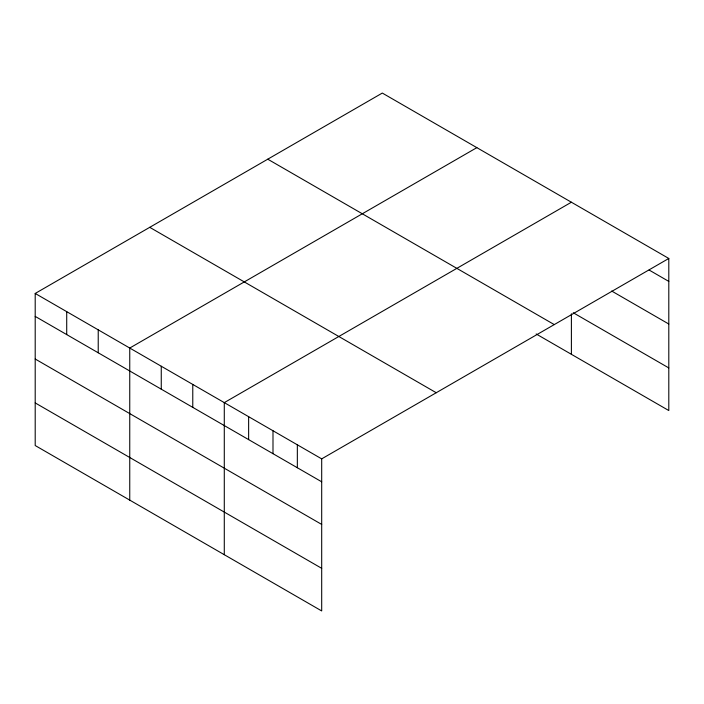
<?xml version="1.0" encoding="UTF-8"?>
<svg xmlns="http://www.w3.org/2000/svg" width="704" height="704" viewBox="0 0 704 704"><rect width="100%" height="100%" fill="white"/><g stroke="black" fill="none" stroke-linecap="round" stroke-linejoin="round"><path stroke-width="1.06" d="M35.2 293.454L321.693 458.867L321.693 610.94L35.2 445.535L35.2 293.454L382.307 93.06L668.8 258.465L668.8 410.546L536.166 333.969M476.846 147.646L129.747 348.04L129.747 500.122M571.393 202.224L224.286 402.626L224.286 554.699M321.693 458.867L668.8 258.465M649.132 270.046L668.8 281.406M611.67 291.034L668.8 324.016M573.267 312.77L668.8 367.928M267.758 159.192L554.259 324.597M149.741 227.33L436.242 392.735M35.2 316.395L321.693 481.8M35.2 359.014L321.693 524.418M35.2 402.917L321.693 568.322M571.393 313.817L571.393 354.306M297.343 444.805L297.343 467.738M272.994 430.742L272.994 453.684M248.635 416.689L248.635 439.622M192.773 384.428L192.773 407.37M161.26 366.238L161.26 389.171M98.226 329.85L98.226 352.783M66.713 311.652L66.713 334.594"/></g></svg>
